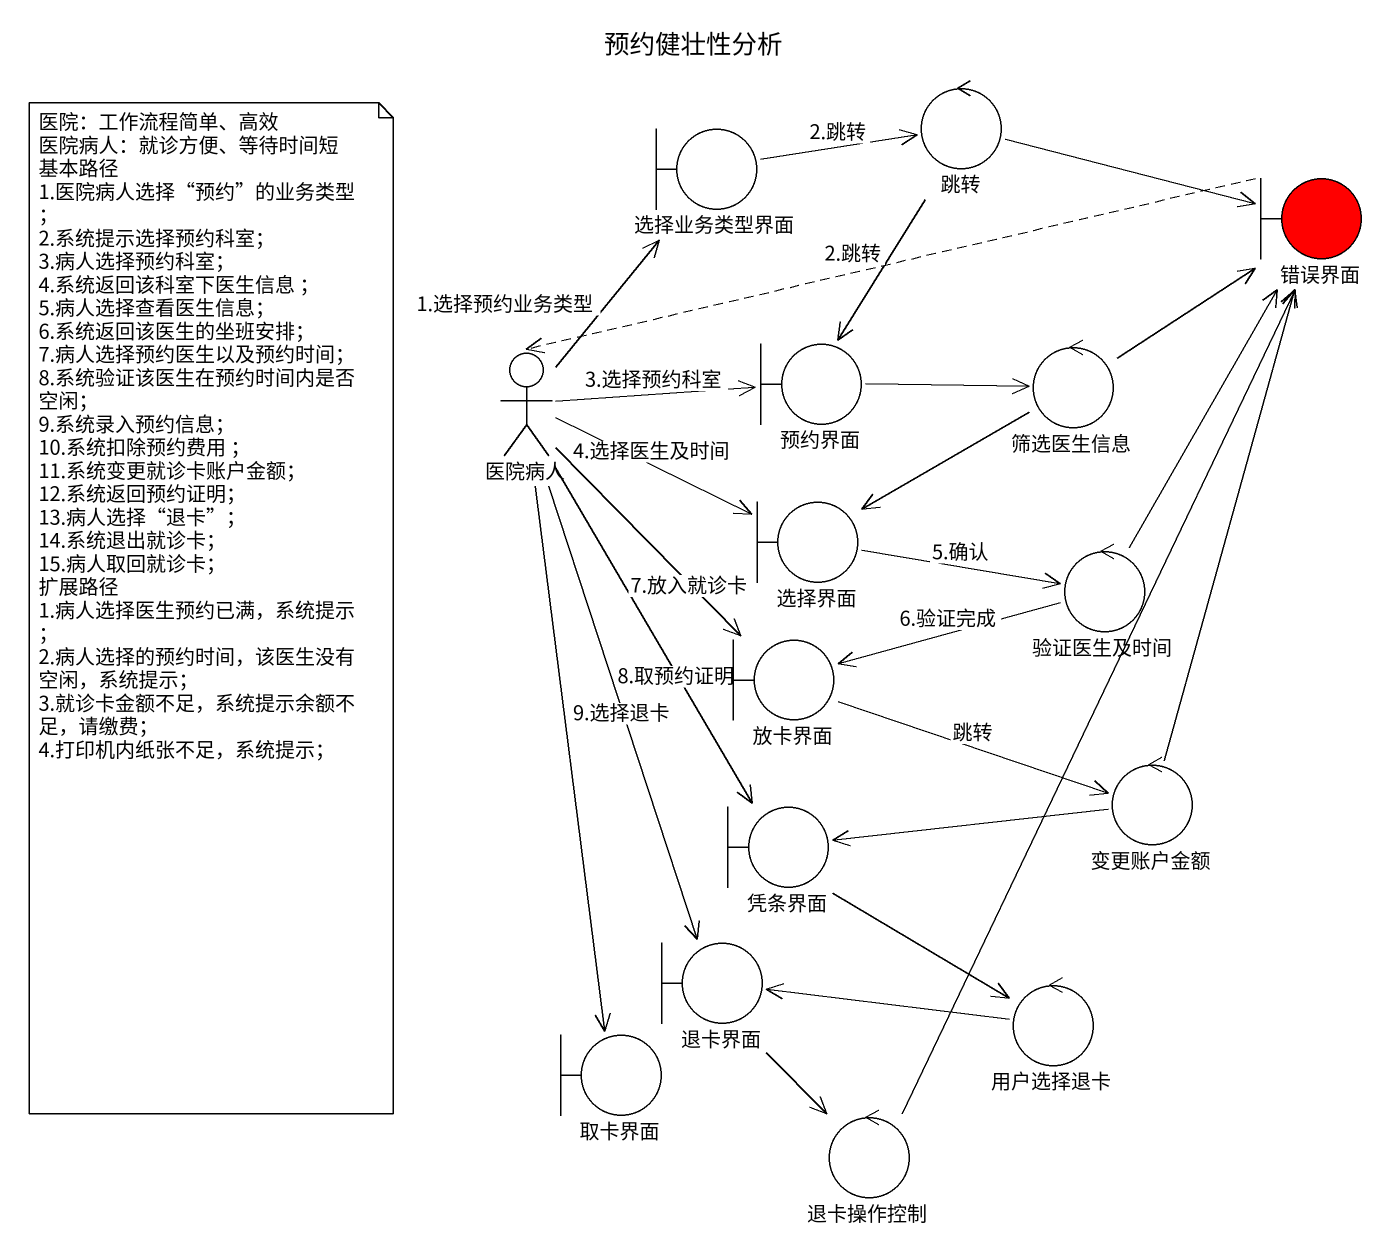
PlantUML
@startuml
title 预约健壮性分析
control 跳转
boundary 选择业务类型界面
boundary 错误界面 #FF0000
actor 医院病人
boundary 预约界面
control 筛选医生信息
boundary 选择界面
control 验证医生及时间
boundary 放卡界面
control 变更账户金额
boundary 凭条界面
boundary 退卡界面
control 用户选择退卡
boundary 取卡界面
control 退卡操作控制
跳转 -right-> 错误界面
跳转 --> 预约界面 : 2.跳转
选择业务类型界面 -right-> 跳转 : 2.跳转
错误界面 .left.> 医院病人
医院病人 -up-> 选择业务类型界面 : 1.选择预约业务类型
医院病人 -right-> 预约界面 : 3.选择预约科室
医院病人 -right-> 选择界面 : 4.选择医生及时间
医院病人 --> 放卡界面 : 7.放入就诊卡
医院病人 --> 凭条界面 : 8.取预约证明
医院病人 --> 退卡界面 : 9.选择退卡
医院病人 --> 取卡界面
预约界面 -right-> 筛选医生信息
筛选医生信息 -up-> 错误界面
筛选医生信息 --> 选择界面
选择界面 -right-> 验证医生及时间 : 5.确认
验证医生及时间 -up-> 错误界面
验证医生及时间 -left-> 放卡界面 : 6.验证完成
放卡界面 -right-> 变更账户金额 : 跳转
变更账户金额 -up-> 错误界面
变更账户金额 -left-> 凭条界面
凭条界面 --> 用户选择退卡
退卡界面 --> 退卡操作控制
用户选择退卡 -left-> 退卡界面
退卡操作控制 -up-> 错误界面
note as N1
  医院：工作流程简单、高效
  医院病人：就诊方便、等待时间短
  基本路径
  1.医院病人选择“预约”的业务类型；
  2.系统提示选择预约科室；
  3.病人选择预约科室；
  4.系统返回该科室下医生信息 ；
  5.病人选择查看医生信息；
  6.系统返回该医生的坐班安排；
  7.病人选择预约医生以及预约时间；
  8.系统验证该医生在预约时间内是否空闲；
  9.系统录入预约信息；
  10.系统扣除预约费用 ；
  11.系统变更就诊卡账户金额；
  12.系统返回预约证明；
  13.病人选择“退卡”；
  14.系统退出就诊卡；
  15.病人取回就诊卡；
  扩展路径
  1.病人选择医生预约已满，系统提示；
  2.病人选择的预约时间，该医生没有空闲，系统提示；
  3.就诊卡金额不足，系统提示余额不足，请缴费；
  4.打印机内纸张不足，系统提示；
end note
@enduml
